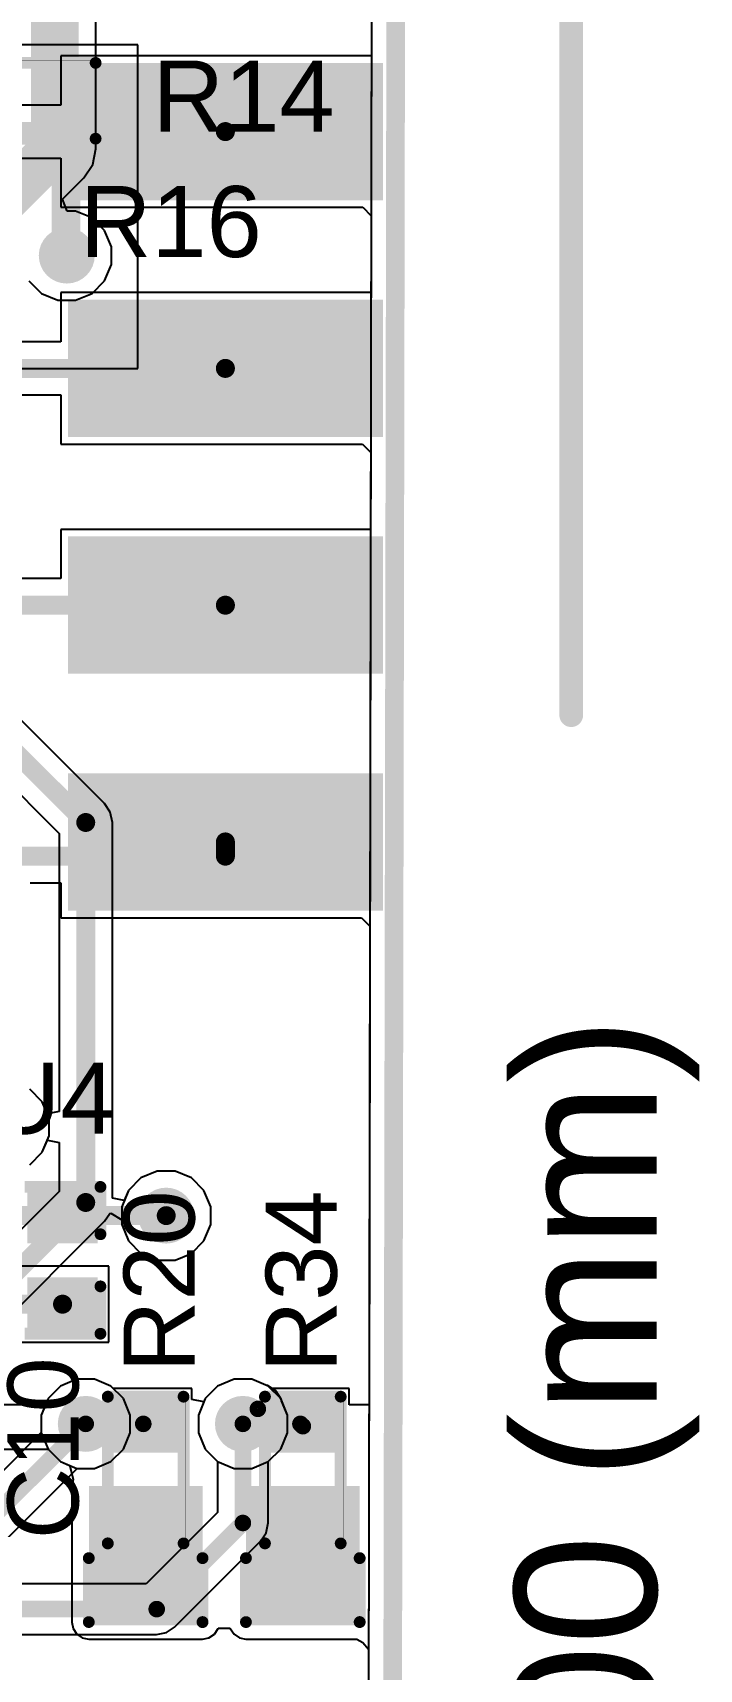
# Model space of a CAD drawing. Header units: inches. Extents: x -3 to 128, y -12 to 41.
# Drawn here: x 121.17 to 128.32, y 12.37 to 29.93 of the extents above; entities that cross this region are included whole.
import ezdxf

# ---------------------------------------------------------------- set-up
doc = ezdxf.new("R2010")
doc.units = ezdxf.units.IN
for name, color, linetype in [('Board Cutout', 216, 'Continuous'), ('Bottom Layer', 5, 'Continuous'), ('Bottom Paste', 16, 'Continuous'), ('Bottom Solder', 6, 'Continuous'), ('Dimension', 6, 'Continuous'), ('Layer 1', 16, 'Continuous'), ('Layer 2', 76, 'Continuous'), ('Top Layer', 1, 'Continuous'), ('Top Overlay', 2, 'Continuous'), ('Top Paste', 8, 'Continuous'), ('Top Solder', 216, 'Continuous'), ('Via Holes', 16, 'Continuous')]:
    doc.layers.add(name, color=color, linetype=linetype)
doc.styles.add('Arial', font='', dxfattribs={"height": 0.2})
doc.styles.get('Arial').set_extended_font_data('Arial')

msp = doc.modelspace()

# ---------------------------------------------------------------- hatches: boundary and pattern name
at = {"layer": 'Bottom Layer'}
for points in [[(124.828, 29.501), (124.828, 28.231), (121.653, 28.231), (121.653, 29.501)], [(124.828, 26.961), (124.828, 25.691), (121.653, 25.691), (121.653, 26.961)], [(124.828, 24.421), (124.828, 23.151), (121.653, 23.151), (121.653, 24.421)], [(124.828, 21.881), (124.828, 20.611), (121.653, 20.611), (121.653, 21.881)]]:
    msp.add_hatch(color=5, dxfattribs=at).paths.add_polyline_path(points)
h = msp.add_hatch(color=5, dxfattribs=at)
edge = h.paths.add_edge_path()
edge.add_arc((121.539, 27.536), 0.3, 0, 360)
h = msp.add_hatch(color=5, dxfattribs=at)
edge = h.paths.add_edge_path()
edge.add_arc((122.605, 17.238), 0.3, 0, 360)
h = msp.add_hatch(color=5, dxfattribs=at)
edge = h.paths.add_edge_path()
edge.add_arc((121.743, 15.004), 0.3, 0, 360)
h = msp.add_hatch(color=5, dxfattribs=at)
edge = h.paths.add_edge_path()
edge.add_arc((123.428, 15.004), 0.3, 0, 360)
at = {"layer": 'Bottom Paste'}
for points in [[(124.828, 29.501), (124.828, 28.231), (121.653, 28.231), (121.653, 29.501)], [(124.828, 26.961), (124.828, 25.691), (121.653, 25.691), (121.653, 26.961)], [(124.828, 24.421), (124.828, 23.151), (121.653, 23.151), (121.653, 24.421)], [(124.828, 21.881), (124.828, 20.611), (121.653, 20.611), (121.653, 21.881)]]:
    msp.add_hatch(color=16, dxfattribs=at).paths.add_polyline_path(points)
at = {"layer": 'Bottom Solder'}
for points in [[(124.929, 29.603), (124.929, 28.13), (121.551, 28.13), (121.551, 29.603)], [(124.929, 27.063), (124.929, 25.59), (121.551, 25.59), (121.551, 27.063)], [(124.929, 24.523), (124.929, 23.05), (121.551, 23.05), (121.551, 24.523)], [(124.929, 21.983), (124.929, 20.51), (121.551, 20.51), (121.551, 21.983)]]:
    msp.add_hatch(color=6, dxfattribs=at).paths.add_polyline_path(points)
at = {"layer": 'Layer 1'}
h = msp.add_hatch(color=16, dxfattribs=at)
edge = h.paths.add_edge_path()
edge.add_arc((121.539, 27.536), 0.3, 0, 360)
h = msp.add_hatch(color=16, dxfattribs=at)
edge = h.paths.add_edge_path()
edge.add_arc((122.605, 17.238), 0.3, 0, 360)
h = msp.add_hatch(color=16, dxfattribs=at)
edge = h.paths.add_edge_path()
edge.add_arc((121.743, 15.004), 0.3, 0, 360)
h = msp.add_hatch(color=16, dxfattribs=at)
edge = h.paths.add_edge_path()
edge.add_arc((123.428, 15.004), 0.3, 0, 360)
at = {"layer": 'Layer 2'}
h = msp.add_hatch(color=76, dxfattribs=at)
edge = h.paths.add_edge_path()
edge.add_arc((121.539, 27.536), 0.3, 0, 360)
h = msp.add_hatch(color=76, dxfattribs=at)
edge = h.paths.add_edge_path()
edge.add_arc((122.605, 17.238), 0.3, 0, 360)
h = msp.add_hatch(color=76, dxfattribs=at)
edge = h.paths.add_edge_path()
edge.add_arc((121.743, 15.004), 0.3, 0, 360)
h = msp.add_hatch(color=76, dxfattribs=at)
edge = h.paths.add_edge_path()
edge.add_arc((123.428, 15.004), 0.3, 0, 360)
at = {"layer": 'Top Layer'}
for points in [[(121.76, 29.514), (121.76, 28.879), (121.302, 28.879), (121.302, 29.514)], [(121.176, 17.457), (121.811, 17.457), (121.811, 17), (121.176, 17)], [(121.176, 16.517), (121.811, 16.517), (121.811, 16.06), (121.176, 16.06)], [(122.703, 14.75), (122.068, 14.75), (122.068, 15.207), (122.703, 15.207)], [(124.388, 14.75), (123.753, 14.75), (123.753, 15.207), (124.388, 15.207)], [(121.776, 12.878), (122.995, 12.878), (122.995, 14.339), (121.776, 14.339)], [(122.703, 13.81), (122.068, 13.81), (122.068, 14.268), (122.703, 14.268)], [(123.461, 12.878), (124.68, 12.878), (124.68, 14.339), (123.461, 14.339)], [(124.388, 13.81), (123.753, 13.81), (123.753, 14.268), (124.388, 14.268)], [(122.885, 13.446), (122.885, 12.946), (121.885, 12.946), (121.885, 13.446)], [(124.57, 13.446), (124.57, 12.946), (123.57, 12.946), (123.57, 13.446)]]:
    msp.add_hatch(color=1, dxfattribs=at).paths.add_polyline_path(points)
h = msp.add_hatch(color=1, dxfattribs=at)
edge = h.paths.add_edge_path()
edge.add_arc((121.539, 27.536), 0.3, 0, 360)
h = msp.add_hatch(color=1, dxfattribs=at)
edge = h.paths.add_edge_path()
edge.add_arc((122.605, 17.238), 0.3, 0, 360)
h = msp.add_hatch(color=1, dxfattribs=at)
edge = h.paths.add_edge_path()
edge.add_arc((121.743, 15.004), 0.3, 0, 360)
h = msp.add_hatch(color=1, dxfattribs=at)
edge = h.paths.add_edge_path()
edge.add_arc((123.428, 15.004), 0.3, 0, 360)
at = {"layer": 'Top Paste'}
for points in [[(121.76, 29.514), (121.76, 28.879), (121.302, 28.879), (121.302, 29.514)], [(121.176, 17.457), (121.811, 17.457), (121.811, 17), (121.176, 17)], [(121.176, 16.517), (121.811, 16.517), (121.811, 16.06), (121.176, 16.06)], [(122.703, 14.75), (122.068, 14.75), (122.068, 15.207), (122.703, 15.207)], [(124.388, 14.75), (123.753, 14.75), (123.753, 15.207), (124.388, 15.207)], [(122.703, 13.81), (122.068, 13.81), (122.068, 14.268), (122.703, 14.268)], [(124.388, 13.81), (123.753, 13.81), (123.753, 14.268), (124.388, 14.268)], [(122.885, 13.446), (122.885, 12.946), (121.885, 12.946), (121.885, 13.446)], [(124.57, 13.446), (124.57, 12.946), (123.57, 12.946), (123.57, 13.446)]]:
    msp.add_hatch(color=8, dxfattribs=at).paths.add_polyline_path(points)
at = {"layer": 'Top Solder'}
for points in [[(121.815, 29.569), (121.815, 28.824), (121.247, 28.824), (121.247, 29.569)], [(121.116, 17.517), (121.871, 17.517), (121.871, 16.94), (121.116, 16.94)], [(121.116, 16.577), (121.871, 16.577), (121.871, 16), (121.116, 16)], [(122.758, 14.695), (122.013, 14.695), (122.013, 15.262), (122.758, 15.262)], [(124.443, 14.695), (123.698, 14.695), (123.698, 15.262), (124.443, 15.262)], [(122.758, 13.755), (122.013, 13.755), (122.013, 14.323), (122.758, 14.323)], [(124.443, 13.755), (123.698, 13.755), (123.698, 14.323), (124.443, 14.323)], [(122.987, 13.548), (122.987, 12.844), (121.784, 12.844), (121.784, 13.548)], [(124.672, 13.548), (124.672, 12.844), (123.469, 12.844), (123.469, 13.548)]]:
    msp.add_hatch(color=216, dxfattribs=at).paths.add_polyline_path(points)
at = {"layer": 'Via Holes'}
h = msp.add_hatch(color=7, dxfattribs=at)
edge = h.paths.add_edge_path()
edge.add_arc((121.539, 27.536), 0.15, 0, 360)
h = msp.add_hatch(color=7, dxfattribs=at)
edge = h.paths.add_edge_path()
edge.add_arc((122.605, 17.238), 0.15, 0, 360)
h = msp.add_hatch(color=7, dxfattribs=at)
edge = h.paths.add_edge_path()
edge.add_arc((121.743, 15.004), 0.15, 0, 360)
h = msp.add_hatch(color=7, dxfattribs=at)
edge = h.paths.add_edge_path()
edge.add_arc((123.428, 15.004), 0.15, 0, 360)

# ---------------------------------------------------------------- linework, layer by layer
at = {"layer": 'Board Cutout'}
msp.add_lwpolyline([(125.001, -6.3, 0.2, 0.2, 0), (125.08, 37.8, 0.2, 0.2, 0)], format="xyseb", dxfattribs=at)
at = {"layer": 'Bottom Layer'}
for p, q in [((124.813, 33.04), (124.807, 29.679)), ((124.807, 29.679), (121.475, 29.679)), ((121.475, 29.679), (121.475, 29.151)), ((121.475, 29.151), (119.609, 29.151)), ((119.491, 28.581), (121.475, 28.581)), ((121.475, 28.581), (121.475, 28.054)), ((121.475, 28.054), (124.714, 28.054)), ((124.714, 28.054), (124.804, 27.964)), ((124.804, 27.964), (124.802, 27.139)), ((124.802, 27.139), (121.475, 27.139)), ((121.475, 27.139), (121.475, 26.611)), ((121.475, 26.611), (118.501, 26.611)), ((118.383, 26.041), (121.475, 26.041)), ((121.475, 26.041), (121.475, 25.514)), ((121.475, 25.514), (124.709, 25.514)), ((124.709, 25.514), (124.799, 25.424)), ((124.799, 25.424), (124.797, 24.599)), ((124.797, 24.599), (121.475, 24.599)), ((121.475, 24.599), (121.475, 24.071)), ((121.475, 24.071), (121.03, 24.071)), ((121.148, 20.809), (121.475, 20.809)), ((121.475, 20.809), (121.475, 20.434)), ((121.475, 20.434), (124.7, 20.434)), ((124.7, 20.434), (124.79, 20.344)), ((124.79, 20.344), (124.742, -6.297)), ((121.277, 18.459), (121.143, 18.593)), ((121.35, 18.283), (121.277, 18.459)), ((121.35, 18.093), (121.35, 18.283)), ((121.277, 17.918), (121.35, 18.093)), ((121.143, 17.783), (121.277, 17.918)), ((122.335, 17.643), (122.2, 17.509)), ((122.51, 17.716), (122.335, 17.643)), ((122.7, 17.716), (122.51, 17.716)), ((122.876, 17.643), (122.7, 17.716)), ((123.01, 17.509), (122.876, 17.643)), ((122.2, 17.509), (122.128, 17.333)), ((123.083, 17.333), (123.01, 17.509)), ((122.128, 17.333), (122.128, 17.143)), ((123.083, 17.143), (123.083, 17.333)), ((122.128, 17.143), (122.2, 16.968)), ((123.01, 16.968), (123.083, 17.143)), ((122.2, 16.968), (122.335, 16.833)), ((122.876, 16.833), (123.01, 16.968)), ((122.335, 16.833), (122.51, 16.761)), ((122.51, 16.761), (122.7, 16.761)), ((122.7, 16.761), (122.876, 16.833)), ((121.648, 15.482), (121.472, 15.409)), ((121.838, 15.482), (121.648, 15.482)), ((122.013, 15.409), (121.838, 15.482)), ((123.333, 15.482), (123.157, 15.409)), ((123.523, 15.482), (123.333, 15.482)), ((123.673, 15.42), (123.523, 15.482)), ((121.338, 15.275), (121.265, 15.099)), ((121.472, 15.409), (121.338, 15.275)), ((122.148, 15.275), (122.013, 15.409)), ((122.22, 15.099), (122.148, 15.275)), ((123.023, 15.275), (122.95, 15.099)), ((123.157, 15.409), (123.023, 15.275)), ((123.692, 15.416), (123.673, 15.42)), ((123.78, 15.357), (123.692, 15.416)), ((123.839, 15.269), (123.78, 15.357)), ((121.265, 15.099), (121.265, 14.911)), ((122.22, 14.909), (122.22, 15.099)), ((122.95, 15.099), (122.95, 14.909)), ((123.843, 15.25), (123.839, 15.269)), ((123.905, 15.099), (123.843, 15.25)), ((123.905, 14.909), (123.905, 15.099)), ((121.265, 14.911), (120.41, 14.056)), ((122.148, 14.734), (122.22, 14.909)), ((122.95, 14.909), (123.023, 14.734)), ((123.833, 14.734), (123.905, 14.909)), ((121.838, 14.526), (122.013, 14.599)), ((122.013, 14.599), (122.148, 14.734)), ((123.023, 14.734), (123.156, 14.6)), ((123.156, 14.6), (123.156, 14.053)), ((123.7, 14.6), (123.833, 14.734)), ((123.7, 13.941), (123.7, 14.6)), ((120.715, 13.592), (121.649, 14.526)), ((121.649, 14.526), (121.838, 14.526)), ((123.156, 14.053), (122.391, 13.289)), ((123.679, 13.837), (123.7, 13.941)), ((122.696, 12.824), (123.62, 13.749)), ((123.62, 13.749), (123.679, 13.837)), ((122.391, 13.289), (106.057, 13.289)), ((122.608, 12.766), (122.696, 12.824)), ((105.944, 12.745), (122.503, 12.745)), ((122.503, 12.745), (122.608, 12.766))]:
    msp.add_line(p, q, dxfattribs=at)
for points in [[(119.491, 28.866, 0.203, 0.203, 0), (123.24, 28.866, 0.203, 0.203, 0)], [(118.383, 26.326, 0.203, 0.203, 0), (123.24, 26.326, 0.203, 0.203, 0)], [(121.03, 23.786, 0.203, 0.203, 0), (123.24, 23.786, 0.203, 0.203, 0)], [(123.24, 21.094, 0.203, 0.203, 0), (123.24, 21.246, 0.203, 0.203, 0)], [(121.03, 21.094, 0.203, 0.203, 0), (123.24, 21.094, 0.203, 0.203, 0)], [(123.428, 15.004, 0.178, 0.178, 0), (123.588, 15.165, 0.178, 0.178, 0)], [(120.522, 13.784, 0.178, 0.178, 0), (121.743, 15.004, 0.178, 0.178, 0)], [(123.428, 13.941, 0.178, 0.178, 0), (123.428, 15.004, 0.178, 0.178, 0)], [(122.503, 13.017, 0.178, 0.178, 0), (123.428, 13.941, 0.178, 0.178, 0)], [(105.944, 13.017, 0.178, 0.178, 0), (122.503, 13.017, 0.178, 0.178, 0)]]:
    msp.add_lwpolyline(points, format="xyseb", dxfattribs=at)
for points in [[(123.189, 28.866, 0.102, 0.102, 1), (123.291, 28.866, 0.102, 0.102, 1)], [(123.189, 26.326, 0.102, 0.102, 1), (123.291, 26.326, 0.102, 0.102, 1)], [(123.189, 23.786, 0.102, 0.102, 1), (123.291, 23.786, 0.102, 0.102, 1)], [(123.189, 21.246, 0.102, 0.102, 1), (123.291, 21.246, 0.102, 0.102, 1)], [(123.189, 21.094, 0.102, 0.102, 1), (123.291, 21.094, 0.102, 0.102, 1)], [(123.189, 21.094, 0.102, 0.102, 1), (123.291, 21.094, 0.102, 0.102, 1)], [(123.544, 15.165, 0.0889, 0.0889, 1), (123.632, 15.165, 0.0889, 0.0889, 1)], [(121.698, 15.004, 0.0889, 0.0889, 1), (121.787, 15.004, 0.0889, 0.0889, 1)], [(123.383, 15.004, 0.0889, 0.0889, 1), (123.472, 15.004, 0.0889, 0.0889, 1)], [(123.383, 15.004, 0.0889, 0.0889, 1), (123.472, 15.004, 0.0889, 0.0889, 1)], [(123.383, 13.941, 0.0889, 0.0889, 1), (123.472, 13.941, 0.0889, 0.0889, 1)], [(123.383, 13.941, 0.0889, 0.0889, 1), (123.472, 13.941, 0.0889, 0.0889, 1)], [(122.459, 13.017, 0.0889, 0.0889, 1), (122.548, 13.017, 0.0889, 0.0889, 1)], [(122.459, 13.017, 0.0889, 0.0889, 1), (122.548, 13.017, 0.0889, 0.0889, 1)]]:
    msp.add_lwpolyline(points, format="xyseb", close=True, dxfattribs=at)
at = {"layer": 'Dimension'}
msp.add_lwpolyline([(126.948, 22.606, 0.254, 0.254, 0), (126.948, 39.75, 0.254, 0.254, 0)], format="xyseb", dxfattribs=at)
msp.add_lwpolyline([(126.885, 22.606, 0.127, 0.127, 1), (127.012, 22.606, 0.127, 0.127, 1)], format="xyseb", close=True, dxfattribs=at)
at = {"layer": 'Layer 1'}
for p, q in [((124.816, 34.96), (124.742, -6.297)), ((121.944, 21.657), (120.819, 22.782)), ((120.5, 22.295), (121.458, 21.337)), ((122.006, 21.564), (121.944, 21.657)), ((121.944, 21.657), (121.944, 21.657)), ((122.028, 21.455), (122.006, 21.564)), ((122.028, 17.424), (122.028, 21.455)), ((122.028, 21.455), (122.028, 21.455)), ((121.458, 21.337), (121.458, 18.355)), ((121.277, 18.459), (121.143, 18.593)), ((121.331, 18.33), (121.277, 18.459)), ((121.458, 18.355), (121.331, 18.33)), ((121.143, 17.783), (121.277, 17.918)), ((121.277, 17.918), (121.331, 18.047)), ((121.331, 18.047), (121.458, 18.022)), ((121.458, 18.022), (121.458, 17.497)), ((122.335, 17.643), (122.2, 17.509)), ((122.51, 17.716), (122.335, 17.643)), ((122.7, 17.716), (122.51, 17.716)), ((122.876, 17.643), (122.7, 17.716)), ((123.01, 17.509), (122.876, 17.643)), ((121.458, 17.497), (120.463, 16.502)), ((122.155, 17.399), (122.028, 17.424)), ((122.2, 17.509), (122.155, 17.399)), ((123.083, 17.333), (123.01, 17.509)), ((121.944, 17.178), (122.001, 17.262)), ((122.001, 17.262), (122.01, 17.263)), ((122.01, 17.263), (122.128, 17.194)), ((123.083, 17.143), (123.083, 17.333)), ((120.782, 16.016), (121.944, 17.178)), ((121.944, 17.178), (121.944, 17.178)), ((122.128, 17.194), (122.128, 17.143)), ((122.128, 17.143), (122.2, 16.968)), ((123.01, 16.968), (123.083, 17.143)), ((122.2, 16.968), (122.335, 16.833)), ((122.876, 16.833), (123.01, 16.968)), ((122.335, 16.833), (122.51, 16.761)), ((122.51, 16.761), (122.7, 16.761)), ((122.7, 16.761), (122.876, 16.833)), ((121.648, 15.482), (121.472, 15.409)), ((121.838, 15.482), (121.648, 15.482)), ((122.013, 15.409), (121.838, 15.482)), ((123.333, 15.482), (123.157, 15.409)), ((123.523, 15.482), (123.333, 15.482)), ((123.698, 15.409), (123.523, 15.482)), ((121.338, 15.275), (121.265, 15.099)), ((121.472, 15.409), (121.338, 15.275)), ((122.148, 15.275), (122.013, 15.409)), ((122.22, 15.099), (122.148, 15.275)), ((123.023, 15.275), (122.95, 15.099)), ((123.157, 15.409), (123.023, 15.275)), ((123.833, 15.275), (123.698, 15.409)), ((123.905, 15.099), (123.833, 15.275)), ((121.265, 15.099), (121.265, 14.909)), ((122.22, 14.909), (122.22, 15.099)), ((122.95, 15.099), (122.95, 14.909)), ((123.905, 14.909), (123.905, 15.099)), ((121.265, 14.909), (121.338, 14.734)), ((122.148, 14.734), (122.22, 14.909)), ((122.95, 14.909), (123.023, 14.734)), ((123.833, 14.734), (123.905, 14.909)), ((121.338, 14.734), (121.472, 14.599)), ((121.472, 14.599), (121.648, 14.526)), ((121.838, 14.526), (122.013, 14.599)), ((122.013, 14.599), (122.148, 14.734)), ((123.023, 14.734), (123.157, 14.599)), ((123.157, 14.599), (123.333, 14.526)), ((123.523, 14.526), (123.698, 14.599)), ((123.698, 14.599), (123.833, 14.734)), ((121.648, 14.526), (121.838, 14.526)), ((123.333, 14.526), (123.523, 14.526))]:
    msp.add_line(p, q, dxfattribs=at)
for points in [[(120.618, 22.58, 0.203, 0.203, 0), (121.743, 21.455, 0.203, 0.203, 0)], [(121.743, 17.379, 0.203, 0.203, 0), (121.743, 21.455, 0.203, 0.203, 0)], [(120.581, 16.217, 0.203, 0.203, 0), (121.743, 17.379, 0.203, 0.203, 0)]]:
    msp.add_lwpolyline(points, format="xyseb", dxfattribs=at)
for points in [[(121.692, 21.455, 0.102, 0.102, 1), (121.793, 21.455, 0.102, 0.102, 1)], [(121.692, 21.455, 0.102, 0.102, 1), (121.793, 21.455, 0.102, 0.102, 1)], [(121.692, 17.379, 0.102, 0.102, 1), (121.793, 17.379, 0.102, 0.102, 1)], [(121.692, 17.379, 0.102, 0.102, 1), (121.793, 17.379, 0.102, 0.102, 1)]]:
    msp.add_lwpolyline(points, format="xyseb", close=True, dxfattribs=at)
at = {"layer": 'Layer 2'}
for p, q in [((124.821, 37.798), (124.744, -5.119)), ((121.852, 28.682), (121.852, 33.181)), ((121.818, 28.513), (121.852, 28.682)), ((121.723, 28.37), (121.818, 28.513)), ((121.493, 28.14), (121.723, 28.37)), ((121.545, 28.013), (121.493, 28.14)), ((121.634, 28.013), (121.545, 28.013)), ((121.81, 27.941), (121.634, 28.013)), ((121.944, 27.806), (121.81, 27.941)), ((122.017, 27.631), (121.944, 27.806)), ((122.017, 27.441), (122.017, 27.631)), ((121.944, 27.265), (122.017, 27.441)), ((121.134, 27.265), (121.268, 27.131)), ((121.81, 27.131), (121.944, 27.265)), ((121.268, 27.131), (121.444, 27.058)), ((121.444, 27.058), (121.634, 27.058)), ((121.634, 27.058), (121.81, 27.131)), ((121.277, 18.459), (121.143, 18.593)), ((121.35, 18.283), (121.277, 18.459)), ((121.35, 18.093), (121.35, 18.283)), ((121.277, 17.918), (121.35, 18.093)), ((121.143, 17.783), (121.277, 17.918)), ((122.335, 17.643), (122.2, 17.509)), ((122.51, 17.716), (122.335, 17.643)), ((122.7, 17.716), (122.51, 17.716)), ((122.876, 17.643), (122.7, 17.716)), ((123.01, 17.509), (122.876, 17.643)), ((122.2, 17.509), (122.128, 17.333)), ((123.083, 17.333), (123.01, 17.509)), ((122.128, 17.333), (122.128, 17.143)), ((123.083, 17.143), (123.083, 17.333)), ((122.128, 17.143), (122.2, 16.968)), ((123.01, 16.968), (123.083, 17.143)), ((122.2, 16.968), (122.335, 16.833)), ((122.876, 16.833), (123.01, 16.968)), ((122.335, 16.833), (122.51, 16.761)), ((122.51, 16.761), (122.7, 16.761)), ((122.7, 16.761), (122.876, 16.833)), ((121.648, 15.482), (121.472, 15.409)), ((121.838, 15.482), (121.648, 15.482)), ((122.013, 15.409), (121.838, 15.482)), ((123.333, 15.482), (123.157, 15.409)), ((123.523, 15.482), (123.333, 15.482)), ((123.698, 15.409), (123.523, 15.482)), ((121.338, 15.275), (121.265, 15.099)), ((121.472, 15.409), (121.338, 15.275)), ((122.148, 15.275), (122.013, 15.409)), ((122.22, 15.099), (122.148, 15.275)), ((123.023, 15.275), (122.95, 15.099)), ((123.157, 15.409), (123.023, 15.275)), ((123.833, 15.275), (123.698, 15.409)), ((123.905, 15.099), (123.833, 15.275)), ((121.265, 15.099), (121.265, 14.909)), ((122.22, 14.909), (122.22, 15.099)), ((122.95, 15.099), (122.95, 14.909)), ((123.905, 14.909), (123.905, 15.099)), ((121.265, 14.909), (121.338, 14.734)), ((122.148, 14.734), (122.22, 14.909)), ((122.95, 14.909), (123.023, 14.734)), ((123.833, 14.734), (123.905, 14.909)), ((121.338, 14.734), (121.472, 14.599)), ((121.472, 14.599), (121.648, 14.526)), ((121.838, 14.526), (122.013, 14.599)), ((122.013, 14.599), (122.148, 14.734)), ((123.023, 14.734), (123.157, 14.599)), ((123.157, 14.599), (123.333, 14.526)), ((123.523, 14.526), (123.698, 14.599)), ((123.698, 14.599), (123.833, 14.734)), ((121.648, 14.526), (121.838, 14.526)), ((123.333, 14.526), (123.523, 14.526))]:
    msp.add_line(p, q, dxfattribs=at)
for points in [[(121.411, 28.682, 0.508, 0.508, 0), (121.411, 33.181, 0.508, 0.508, 0)], [(120.048, 27.319, 0.508, 0.508, 0), (121.411, 28.682, 0.508, 0.508, 0)]]:
    msp.add_lwpolyline(points, format="xyseb", dxfattribs=at)
msp.add_lwpolyline([(121.284, 28.682, 0.254, 0.254, 1), (121.538, 28.682, 0.254, 0.254, 1)], format="xyseb", close=True, dxfattribs=at)
msp.add_lwpolyline([(121.284, 28.682, 0.254, 0.254, 1), (121.538, 28.682, 0.254, 0.254, 1)], format="xyseb", close=True, dxfattribs=at)
at = {"layer": 'Top Layer'}
for p, q in [((124.816, 34.96), (124.781, 15.207)), ((122.3, 29.796), (117.343, 29.796)), ((122.3, 26.326), (122.3, 29.796)), ((116.013, 26.326), (122.3, 26.326)), ((121.277, 18.459), (121.143, 18.593)), ((121.35, 18.283), (121.277, 18.459)), ((121.35, 18.093), (121.35, 18.283)), ((121.277, 17.918), (121.35, 18.093)), ((121.143, 17.783), (121.277, 17.918)), ((121.989, 16.695), (120.999, 16.695)), ((121.989, 15.882), (121.989, 16.695)), ((120.999, 15.882), (121.989, 15.882)), ((121.648, 15.482), (121.472, 15.409)), ((121.838, 15.482), (121.648, 15.482)), ((122.013, 15.409), (121.838, 15.482)), ((123.333, 15.482), (123.157, 15.409)), ((123.523, 15.482), (123.333, 15.482)), ((123.698, 15.409), (123.523, 15.482)), ((121.338, 15.275), (121.31, 15.207)), ((121.472, 15.409), (121.338, 15.275)), ((122.037, 15.385), (122.013, 15.409)), ((122.881, 15.385), (122.037, 15.385)), ((122.881, 15.264), (122.881, 15.385)), ((123.023, 15.275), (123.008, 15.239)), ((123.157, 15.409), (123.023, 15.275)), ((123.722, 15.385), (123.698, 15.409)), ((124.566, 15.385), (123.722, 15.385)), ((124.566, 15.207), (124.566, 15.385)), ((121.31, 15.207), (113.004, 15.207)), ((123.008, 15.239), (122.881, 15.264)), ((124.781, 15.207), (124.566, 15.207)), ((112.334, 14.734), (121.338, 14.734)), ((121.338, 14.734), (121.472, 14.599)), ((121.472, 14.599), (121.568, 14.559)), ((121.568, 14.559), (121.573, 14.554)), ((121.573, 14.554), (121.609, 14.409)), ((121.608, 14.408), (121.594, 14.339)), ((121.609, 14.409), (121.608, 14.408)), ((121.594, 14.339), (121.594, 12.878)), ((121.594, 12.878), (121.608, 12.808)), ((121.608, 12.808), (121.648, 12.75)), ((121.648, 12.75), (121.706, 12.71)), ((121.706, 12.71), (121.776, 12.696)), ((121.776, 12.696), (122.995, 12.696)), ((122.995, 12.696), (123.064, 12.71)), ((123.064, 12.71), (123.123, 12.75)), ((123.123, 12.75), (123.162, 12.808)), ((123.162, 12.808), (123.163, 12.812)), ((123.163, 12.812), (123.293, 12.812)), ((123.293, 12.812), (123.293, 12.808)), ((123.293, 12.808), (123.333, 12.75)), ((123.333, 12.75), (123.391, 12.71)), ((123.391, 12.71), (123.461, 12.696)), ((123.461, 12.696), (124.649, 12.696)), ((124.649, 12.696), (124.713, 12.659)), ((124.713, 12.659), (124.776, 12.587)), ((124.776, 12.587), (124.742, -6.297))]:
    msp.add_line(p, q, dxfattribs=at)
for points in [[(121.531, 27.589, 0.305, 0.305, 0), (121.531, 29.197, 0.305, 0.305, 0)], [(121.508, 27.566, 0.305, 0.305, 0), (121.531, 27.589, 0.305, 0.305, 0)], [(121.508, 27.566, 0.305, 0.305, 0), (121.539, 27.536, 0.305, 0.305, 0)], [(119.756, 17.238, 0.203, 0.203, 0), (122.605, 17.238, 0.203, 0.203, 0)], [(119.756, 16.288, 0.203, 0.203, 0), (121.494, 16.288, 0.203, 0.203, 0)], [(121.743, 15.004, 0.178, 0.178, 0), (122.36, 15.004, 0.178, 0.178, 0)], [(123.428, 15.004, 0.178, 0.178, 0), (124.045, 15.004, 0.178, 0.178, 0)], [(124.045, 15.004, 0.178, 0.178, 0), (124.07, 14.979, 0.178, 0.178, 0)]]:
    msp.add_lwpolyline(points, format="xyseb", dxfattribs=at)
for points in [[(121.455, 29.197, 0.152, 0.152, 1), (121.607, 29.197, 0.152, 0.152, 1)], [(121.455, 27.589, 0.152, 0.152, 1), (121.607, 27.589, 0.152, 0.152, 1)], [(121.455, 27.589, 0.152, 0.152, 1), (121.607, 27.589, 0.152, 0.152, 1)], [(121.432, 27.566, 0.152, 0.152, 1), (121.584, 27.566, 0.152, 0.152, 1)], [(121.432, 27.566, 0.152, 0.152, 1), (121.584, 27.566, 0.152, 0.152, 1)], [(121.463, 27.536, 0.152, 0.152, 1), (121.615, 27.536, 0.152, 0.152, 1)], [(122.555, 17.238, 0.102, 0.102, 1), (122.656, 17.238, 0.102, 0.102, 1)], [(121.443, 16.288, 0.102, 0.102, 1), (121.545, 16.288, 0.102, 0.102, 1)], [(121.698, 15.004, 0.0889, 0.0889, 1), (121.787, 15.004, 0.0889, 0.0889, 1)], [(122.315, 15.004, 0.0889, 0.0889, 1), (122.404, 15.004, 0.0889, 0.0889, 1)], [(123.383, 15.004, 0.0889, 0.0889, 1), (123.472, 15.004, 0.0889, 0.0889, 1)], [(124, 15.004, 0.0889, 0.0889, 1), (124.089, 15.004, 0.0889, 0.0889, 1)], [(124, 15.004, 0.0889, 0.0889, 1), (124.089, 15.004, 0.0889, 0.0889, 1)], [(124.026, 14.979, 0.0889, 0.0889, 1), (124.115, 14.979, 0.0889, 0.0889, 1)]]:
    msp.add_lwpolyline(points, format="xyseb", close=True, dxfattribs=at)
at = {"layer": 'Top Overlay'}
for points in [[(120.274, 29.603, 0.127, 0.127, 0), (121.849, 29.603, 0.127, 0.127, 0)], [(120.248, 29.628, 0.00323, 0.00323, 0), (121.874, 29.628, 0.00323, 0.00323, 0)], [(121.849, 28.79, 0.127, 0.127, 0), (121.849, 29.603, 0.127, 0.127, 0)], [(120.274, 28.79, 0.127, 0.127, 0), (121.849, 28.79, 0.127, 0.127, 0)], [(121.087, 17.546, 0.127, 0.127, 0), (121.9, 17.546, 0.127, 0.127, 0)], [(121.9, 17.038, 0.127, 0.127, 0), (121.9, 17.546, 0.127, 0.127, 0)], [(121.9, 15.971, 0.127, 0.127, 0), (121.9, 16.479, 0.127, 0.127, 0)], [(121.087, 15.971, 0.127, 0.127, 0), (121.9, 15.971, 0.127, 0.127, 0)], [(121.979, 13.722, 0.127, 0.127, 0), (121.979, 15.296, 0.127, 0.127, 0)], [(121.979, 15.296, 0.127, 0.127, 0), (122.792, 15.296, 0.127, 0.127, 0)], [(122.792, 13.722, 0.127, 0.127, 0), (122.792, 15.296, 0.127, 0.127, 0)], [(122.817, 13.696, 0.00323, 0.00323, 0), (122.817, 15.322, 0.00323, 0.00323, 0)], [(123.664, 13.722, 0.127, 0.127, 0), (123.664, 15.296, 0.127, 0.127, 0)], [(123.664, 15.296, 0.127, 0.127, 0), (124.477, 15.296, 0.127, 0.127, 0)], [(124.477, 13.722, 0.127, 0.127, 0), (124.477, 15.296, 0.127, 0.127, 0)], [(124.502, 13.696, 0.00323, 0.00323, 0), (124.502, 15.322, 0.00323, 0.00323, 0)], [(121.979, 13.722, 0.127, 0.127, 0), (122.792, 13.722, 0.127, 0.127, 0)], [(123.664, 13.722, 0.127, 0.127, 0), (124.477, 13.722, 0.127, 0.127, 0)], [(121.776, 13.564, 0.127, 0.127, 0), (122.995, 13.564, 0.127, 0.127, 0)], [(121.776, 12.878, 0.127, 0.127, 0), (121.776, 13.564, 0.127, 0.127, 0)], [(122.995, 12.878, 0.127, 0.127, 0), (122.995, 13.564, 0.127, 0.127, 0)], [(123.461, 13.564, 0.127, 0.127, 0), (124.68, 13.564, 0.127, 0.127, 0)], [(123.461, 12.878, 0.127, 0.127, 0), (123.461, 13.564, 0.127, 0.127, 0)], [(124.68, 12.878, 0.127, 0.127, 0), (124.68, 13.564, 0.127, 0.127, 0)]]:
    msp.add_lwpolyline(points, format="xyseb", dxfattribs=at)
for points in [[(121.817, 29.603, 0.0635, 0.0635, 1), (121.88, 29.603, 0.0635, 0.0635, 1)], [(121.817, 29.603, 0.0635, 0.0635, 1), (121.88, 29.603, 0.0635, 0.0635, 1)], [(121.873, 29.628, 0.00161, 0.00161, 1), (121.875, 29.628, 0.00161, 0.00161, 1)], [(121.817, 28.79, 0.0635, 0.0635, 1), (121.88, 28.79, 0.0635, 0.0635, 1)], [(121.817, 28.79, 0.0635, 0.0635, 1), (121.88, 28.79, 0.0635, 0.0635, 1)], [(121.869, 17.546, 0.0635, 0.0635, 1), (121.932, 17.546, 0.0635, 0.0635, 1)], [(121.869, 17.546, 0.0635, 0.0635, 1), (121.932, 17.546, 0.0635, 0.0635, 1)], [(121.869, 17.038, 0.0635, 0.0635, 1), (121.932, 17.038, 0.0635, 0.0635, 1)], [(121.869, 16.479, 0.0635, 0.0635, 1), (121.932, 16.479, 0.0635, 0.0635, 1)], [(121.869, 15.971, 0.0635, 0.0635, 1), (121.932, 15.971, 0.0635, 0.0635, 1)], [(121.869, 15.971, 0.0635, 0.0635, 1), (121.932, 15.971, 0.0635, 0.0635, 1)], [(121.947, 15.296, 0.0635, 0.0635, 1), (122.011, 15.296, 0.0635, 0.0635, 1)], [(121.947, 15.296, 0.0635, 0.0635, 1), (122.011, 15.296, 0.0635, 0.0635, 1)], [(122.76, 15.296, 0.0635, 0.0635, 1), (122.823, 15.296, 0.0635, 0.0635, 1)], [(122.76, 15.296, 0.0635, 0.0635, 1), (122.823, 15.296, 0.0635, 0.0635, 1)], [(122.816, 15.322, 0.00161, 0.00161, 1), (122.818, 15.322, 0.00161, 0.00161, 1)], [(123.632, 15.296, 0.0635, 0.0635, 1), (123.696, 15.296, 0.0635, 0.0635, 1)], [(123.632, 15.296, 0.0635, 0.0635, 1), (123.696, 15.296, 0.0635, 0.0635, 1)], [(124.445, 15.296, 0.0635, 0.0635, 1), (124.508, 15.296, 0.0635, 0.0635, 1)], [(124.445, 15.296, 0.0635, 0.0635, 1), (124.508, 15.296, 0.0635, 0.0635, 1)], [(124.501, 15.322, 0.00161, 0.00161, 1), (124.503, 15.322, 0.00161, 0.00161, 1)], [(121.947, 13.722, 0.0635, 0.0635, 1), (122.011, 13.722, 0.0635, 0.0635, 1)], [(121.947, 13.722, 0.0635, 0.0635, 1), (122.011, 13.722, 0.0635, 0.0635, 1)], [(122.76, 13.722, 0.0635, 0.0635, 1), (122.823, 13.722, 0.0635, 0.0635, 1)], [(122.76, 13.722, 0.0635, 0.0635, 1), (122.823, 13.722, 0.0635, 0.0635, 1)], [(122.816, 13.696, 0.00161, 0.00161, 1), (122.818, 13.696, 0.00161, 0.00161, 1)], [(123.632, 13.722, 0.0635, 0.0635, 1), (123.696, 13.722, 0.0635, 0.0635, 1)], [(123.632, 13.722, 0.0635, 0.0635, 1), (123.696, 13.722, 0.0635, 0.0635, 1)], [(124.445, 13.722, 0.0635, 0.0635, 1), (124.508, 13.722, 0.0635, 0.0635, 1)], [(124.445, 13.722, 0.0635, 0.0635, 1), (124.508, 13.722, 0.0635, 0.0635, 1)], [(124.501, 13.696, 0.00161, 0.00161, 1), (124.503, 13.696, 0.00161, 0.00161, 1)], [(121.744, 13.564, 0.0635, 0.0635, 1), (121.807, 13.564, 0.0635, 0.0635, 1)], [(121.744, 13.564, 0.0635, 0.0635, 1), (121.807, 13.564, 0.0635, 0.0635, 1)], [(122.963, 13.564, 0.0635, 0.0635, 1), (123.027, 13.564, 0.0635, 0.0635, 1)], [(122.963, 13.564, 0.0635, 0.0635, 1), (123.027, 13.564, 0.0635, 0.0635, 1)], [(123.429, 13.564, 0.0635, 0.0635, 1), (123.492, 13.564, 0.0635, 0.0635, 1)], [(123.429, 13.564, 0.0635, 0.0635, 1), (123.492, 13.564, 0.0635, 0.0635, 1)], [(124.648, 13.564, 0.0635, 0.0635, 1), (124.712, 13.564, 0.0635, 0.0635, 1)], [(124.648, 13.564, 0.0635, 0.0635, 1), (124.712, 13.564, 0.0635, 0.0635, 1)], [(121.744, 12.878, 0.0635, 0.0635, 1), (121.807, 12.878, 0.0635, 0.0635, 1)], [(122.963, 12.878, 0.0635, 0.0635, 1), (123.027, 12.878, 0.0635, 0.0635, 1)], [(123.429, 12.878, 0.0635, 0.0635, 1), (123.492, 12.878, 0.0635, 0.0635, 1)], [(124.648, 12.878, 0.0635, 0.0635, 1), (124.712, 12.878, 0.0635, 0.0635, 1)]]:
    msp.add_lwpolyline(points, format="xyseb", close=True, dxfattribs=at)

# ---------------------------------------------------------------- texts
at = {"layer": 'Dimension', "style": 'Arial'}
msp.add_text('48.00 (mm)', height=1.524, rotation=90, dxfattribs=at).set_placement((127.863, 8.488))
at = {"layer": 'Top Overlay', "style": 'Arial'}
for s, p in [('R14', (122.458, 28.866)), ('R16', (121.678, 27.52)), ('U4', (120.701, 18.117))]:
    msp.add_text(s, height=0.762, dxfattribs=at).set_placement(p)
for s, p in [('R20', (122.91, 15.557)), ('R34', (124.434, 15.557)), ('C10', (121.665, 13.766))]:
    msp.add_text(s, height=0.762, rotation=90, dxfattribs=at).set_placement(p)

doc.saveas('drawing.dxf')
